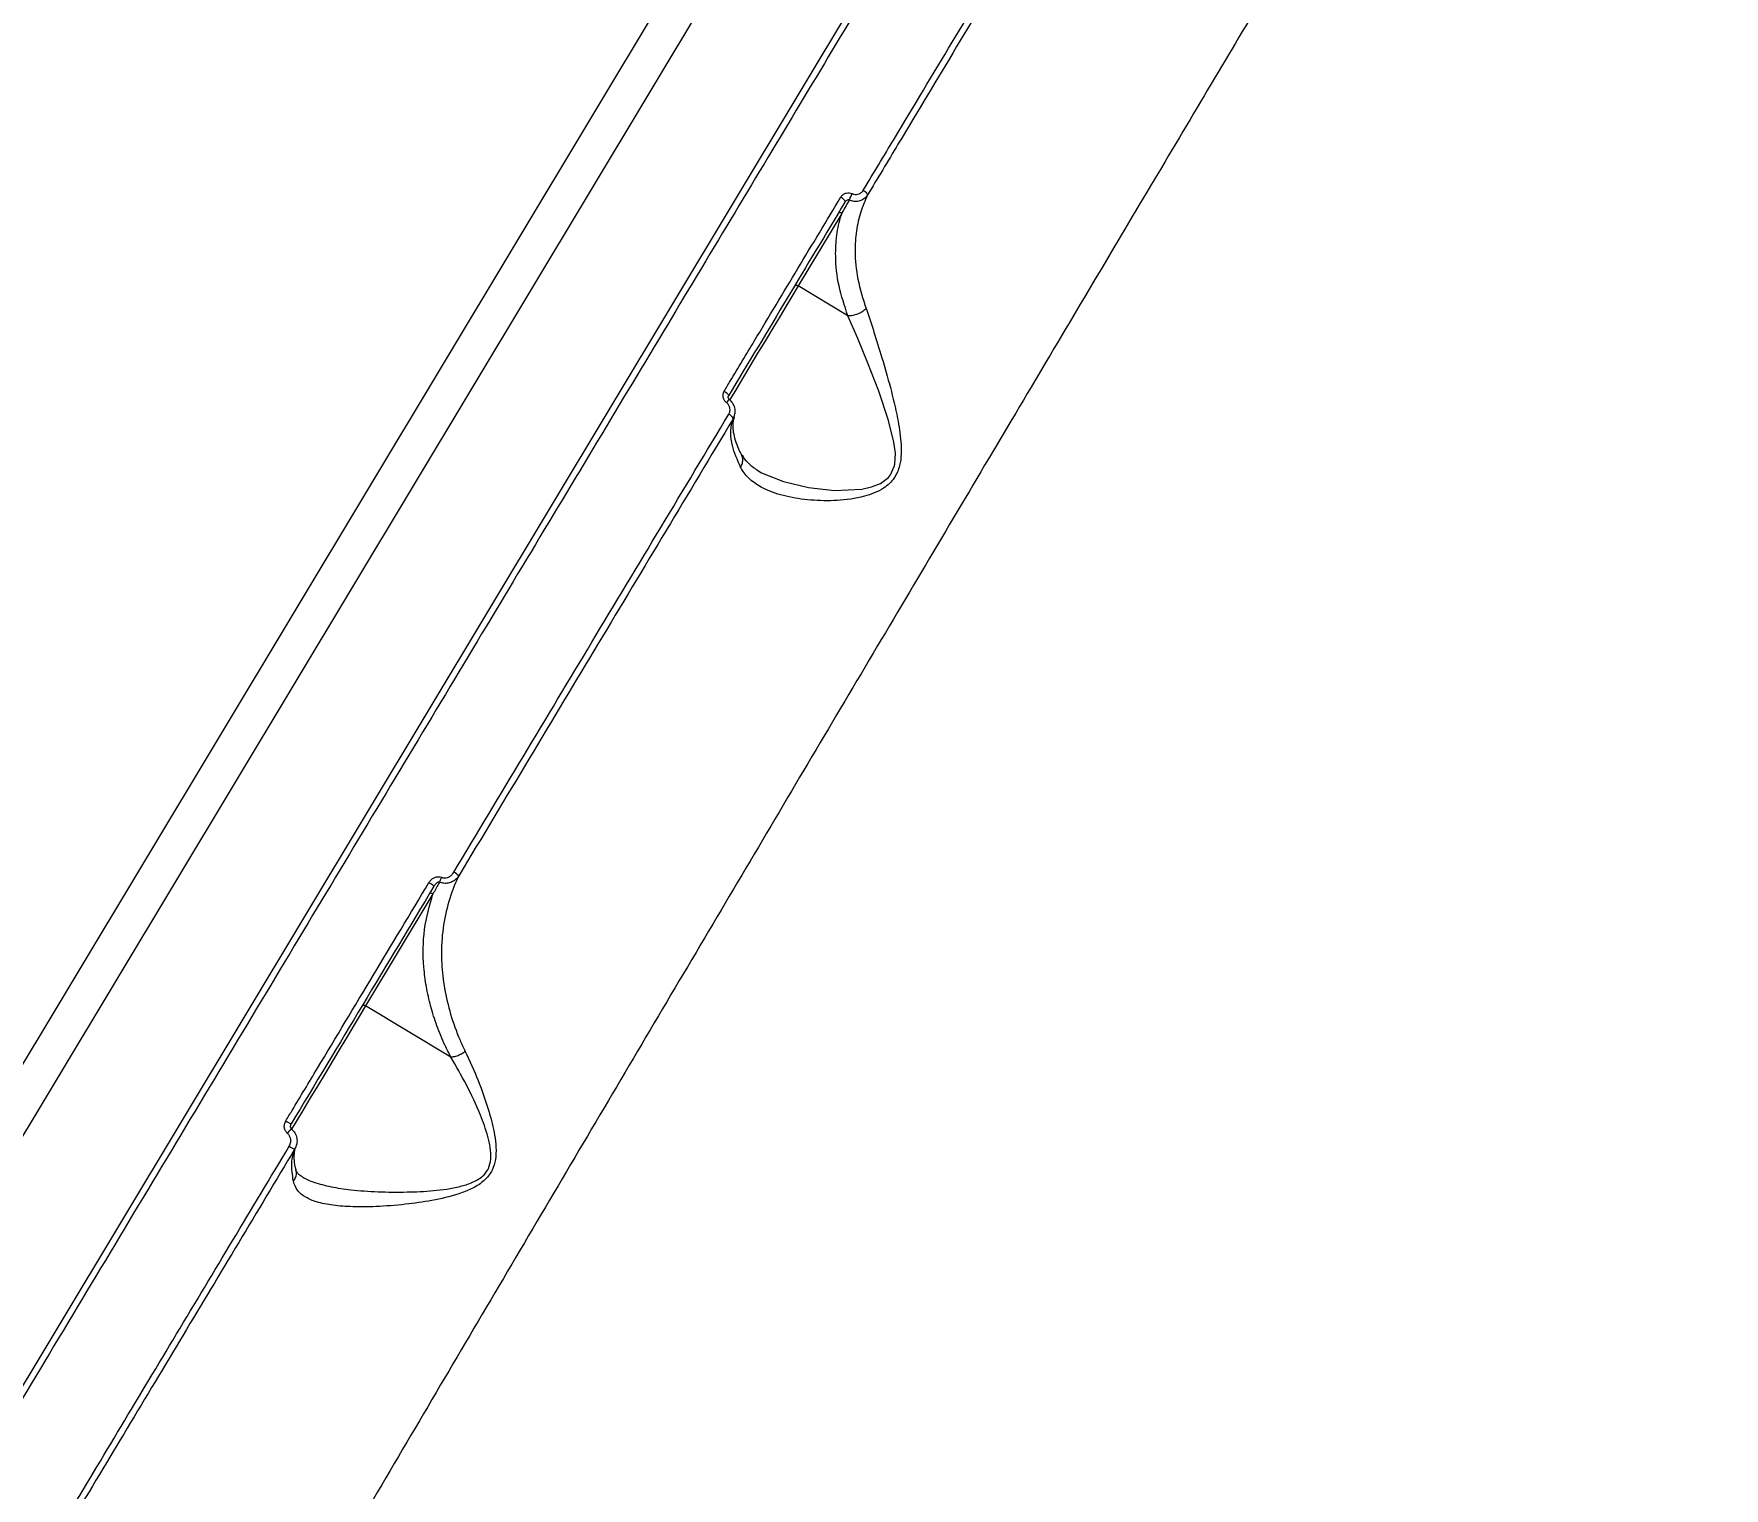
# Model space of a CAD drawing. Header units: millimetres. Extents: x -10374 to 11119, y -8221 to 9433.
# Drawn here: x -1271 to -995.7, y -1612.2 to -1375.3 of the extents above; entities that cross this region are included whole.
import ezdxf

# ---------------------------------------------------------------- set-up
doc = ezdxf.new("R2010")
doc.units = ezdxf.units.MM
for name, color, linetype in [('DIKOM_ОБЪЕКТ', 7, 'Continuous'), ('DIKOM_РАЗМЕР_ЗОНА', 7, 'Continuous'), ('DIKOM_РАЗМЕР_ОБЪЕКТА', 7, 'Continuous')]:
    doc.layers.add(name, color=color, linetype=linetype)
doc.styles.add('style1', font='arial.ttf', dxfattribs={"width": 0.8})
doc.dimstyles.new('1-50', dxfattribs={"dimtxt": 300, "dimasz": 200, "dimexe": 100, "dimexo": 0, "dimgap": 100, "dimtad": 0, "dimdec": 0, "dimtxsty": 'style1', "dimcen": 0, "dimclrd": 7, "dimclre": 7, "dimadec": 1, "dimazin": 2, "dimtfac": 1, "dimtdec": 0, "dimtmove": 1, "dimatfit": 3, "dimfxl": 0, "dimlwd": 25, "dimlwe": 18, "dimarcsym": 0})

# ---------------------------------------------------------------- blocks, each defined once
blk = doc.blocks.new('*D16')
at = {"layer": 'Defpoints', "color": 0, "transparency": 16777216}
for p in [(-9045.1, 5161.67), (3694.49, 5161.67), (1813.16, -6719.94)]:
    blk.add_point(p, dxfattribs=at)
at = {"layer": 'DIKOM_РАЗМЕР_ОБЪЕКТА', "color": 7, "lineweight": 18, "transparency": 16777216}
for p, q in [((3694.49, 5161.67), (-9145.1, 5161.67)), ((1813.16, -6719.94), (-9145.1, -6719.94))]:
    blk.add_line(p, q, dxfattribs=at)
at = {"layer": 'DIKOM_РАЗМЕР_ОБЪЕКТА', "color": 7, "lineweight": 25, "transparency": 16777216}
for p, q in [((-9045.1, 4961.67), (-9045.1, -0.45)), ((-9045.1, -6519.94), (-9045.1, -1080.23))]:
    blk.add_line(p, q, dxfattribs=at)
at = {"layer": 'DIKOM_РАЗМЕР_ОБЪЕКТА', "color": 7, "transparency": 16777216}
for points in [[(-9078.43, 4961.67), (-9011.76, 4961.67), (-9045.1, 5161.67)], [(-9078.43, -6519.94), (-9011.76, -6519.94), (-9045.1, -6719.94)]]:
    blk.add_solid(points, dxfattribs=at)
at = {"layer": 'DIKOM_РАЗМЕР_ОБЪЕКТА', "color": 0, "transparency": 16777216, "insert": (-9045.1, -540.34), "char_height": 300, "attachment_point": 5, "rotation": 90, "style": 'style1'}
blk.add_mtext('11900', dxfattribs=at)
blk = doc.blocks.new('*D15')
at = {"layer": 'Defpoints', "color": 0, "transparency": 16777216}
for p in [(-5227.87, 8308.78), (9119.43, -1150.4), (-5227.87, -1991.82)]:
    blk.add_point(p, dxfattribs=at)
at = {"layer": 'DIKOM_РАЗМЕР_ОБЪЕКТА', "color": 7, "lineweight": 18, "transparency": 16777216}
for p, q in [((-5227.87, -1991.82), (-5227.87, 8408.78)), ((9119.43, -1150.4), (9119.43, 8408.78))]:
    blk.add_line(p, q, dxfattribs=at)
at = {"layer": 'DIKOM_РАЗМЕР_ОБЪЕКТА', "color": 7, "lineweight": 25, "transparency": 16777216}
for p, q in [((-5027.87, 8308.78), (187.44, 8308.78)), ((8919.43, 8308.78), (1267.22, 8308.78))]:
    blk.add_line(p, q, dxfattribs=at)
at = {"layer": 'DIKOM_РАЗМЕР_ОБЪЕКТА', "color": 7, "transparency": 16777216}
for points in [[(-5027.87, 8342.11), (-5027.87, 8275.44), (-5227.87, 8308.78)], [(8919.43, 8342.11), (8919.43, 8275.44), (9119.43, 8308.78)]]:
    blk.add_solid(points, dxfattribs=at)
at = {"layer": 'DIKOM_РАЗМЕР_ОБЪЕКТА', "color": 0, "transparency": 16777216, "insert": (727.33, 8308.78), "char_height": 300, "attachment_point": 5, "style": 'style1'}
blk.add_mtext('14350', dxfattribs=at)
blk = doc.blocks.new('*D14')
at = {"layer": 'Defpoints', "color": 0, "transparency": 16777216}
for p in [(-7515.85, 9236.32), (11119.43, -1423.4), (-7515.85, -2401.58)]:
    blk.add_point(p, dxfattribs=at)
at = {"layer": 'DIKOM_РАЗМЕР_ЗОНА', "color": 7, "lineweight": 18, "transparency": 16777216}
for p, q in [((-7515.85, -2401.58), (-7515.85, 9336.32)), ((11119.43, -1423.4), (11119.43, 9336.32))]:
    blk.add_line(p, q, dxfattribs=at)
at = {"layer": 'DIKOM_РАЗМЕР_ЗОНА', "color": 7, "lineweight": 25, "transparency": 16777216}
for p, q in [((-7315.85, 9236.32), (77.56, 9236.32)), ((10919.43, 9236.32), (1157.34, 9236.32))]:
    blk.add_line(p, q, dxfattribs=at)
at = {"layer": 'DIKOM_РАЗМЕР_ЗОНА', "color": 7, "transparency": 16777216}
for points in [[(-7315.85, 9269.65), (-7315.85, 9202.98), (-7515.85, 9236.32)], [(10919.43, 9269.65), (10919.43, 9202.98), (11119.43, 9236.32)]]:
    blk.add_solid(points, dxfattribs=at)
at = {"layer": 'DIKOM_РАЗМЕР_ЗОНА', "color": 0, "transparency": 16777216, "insert": (617.45, 9236.32), "char_height": 300, "attachment_point": 5, "style": 'style1'}
blk.add_mtext('18650', dxfattribs=at)
blk = doc.blocks.new('*D13')
at = {"layer": 'Defpoints', "color": 0, "transparency": 16777216}
for p in [(-10176.97, 7112.81), (3082.33, 7112.81), (2015.48, -8221.4)]:
    blk.add_point(p, dxfattribs=at)
at = {"layer": 'DIKOM_РАЗМЕР_ЗОНА', "color": 7, "lineweight": 18, "transparency": 16777216}
for p, q in [((3082.33, 7112.81), (-10276.97, 7112.81)), ((2015.48, -8221.4), (-10276.97, -8221.4))]:
    blk.add_line(p, q, dxfattribs=at)
at = {"layer": 'DIKOM_РАЗМЕР_ЗОНА', "color": 7, "lineweight": 25, "transparency": 16777216}
for p, q in [((-10176.97, 6912.81), (-10176.97, -14.41)), ((-10176.97, -8021.4), (-10176.97, -1094.19))]:
    blk.add_line(p, q, dxfattribs=at)
at = {"layer": 'DIKOM_РАЗМЕР_ЗОНА', "color": 7, "transparency": 16777216}
for points in [[(-10210.3, 6912.81), (-10143.64, 6912.81), (-10176.97, 7112.81)], [(-10210.3, -8021.4), (-10143.64, -8021.4), (-10176.97, -8221.4)]]:
    blk.add_solid(points, dxfattribs=at)
at = {"layer": 'DIKOM_РАЗМЕР_ЗОНА', "color": 0, "transparency": 16777216, "insert": (-10176.97, -554.3), "char_height": 300, "attachment_point": 5, "rotation": 90, "style": 'style1'}
blk.add_mtext('15300', dxfattribs=at)

msp = doc.modelspace()

# ---------------------------------------------------------------- linework, layer by layer
at = {"layer": 'DIKOM_ОБЪЕКТ', "color": 7, "linetype": 'Continuous', "lineweight": 15}
for p, q in [((-1443.25, -1879.11), (-1031.22, -1193.37)), ((-1074.97, -1225.42), (-1435.5, -1825.43)), ((-1435.49, -1813.77), (-1085.26, -1230.9)), ((-1139.43, -1404.54), (-1146.53, -1416.34)), ((-1138.43, -1421.21), (-1146.53, -1416.34)), ((-1156.98, -1437.63), (-1157.11, -1437.99)), ((-1153.24, -1446.3), (-1153.09, -1446.39)), ((-1206.02, -1515.36), (-1216.99, -1533.61)), ((-1203.09, -1541.96), (-1216.99, -1533.61))]:
    msp.add_line(p, q, dxfattribs=at)
at = {"layer": 'DIKOM_ОБЪЕКТ', "color": 7, "linetype": 'Continuous', "lineweight": 15, "flags": 128}
for points in [[(-1135.92, -1400.77), (-1135.76, -1400.87), (-1135.62, -1400.99), (-1135.49, -1401.1), (-1135.39, -1401.22), (-1135.31, -1401.33), (-1135.26, -1401.43), (-1135.25, -1401.53), (-1135.26, -1401.61)], [(-1139.57, -1401.86), (-1139.4, -1401.97), (-1139.26, -1402.08), (-1139.13, -1402.2), (-1139.02, -1402.32), (-1138.95, -1402.44), (-1138.9, -1402.54), (-1138.89, -1402.63), (-1138.92, -1402.71)], [(-1146.53, -1416.34), (-1147.4, -1417.79), (-1148.39, -1419.44), (-1149.48, -1421.26), (-1150.65, -1423.21), (-1151.87, -1425.25), (-1153.12, -1427.32), (-1154.37, -1429.4), (-1155.59, -1431.43), (-1156.75, -1433.37), (-1157.65, -1434.86)], [(-1153.09, -1446.39), (-1152.49, -1446.77), (-1148.92, -1448.22), (-1144.85, -1449.17), (-1140.58, -1449.64), (-1136.14, -1449.42), (-1134.58, -1449.09), (-1133.09, -1448.5), (-1131.8, -1447.52), (-1131.49, -1447.12), (-1130.87, -1445.73), (-1130.79, -1445.37), (-1130.69, -1443.6), (-1130.91, -1441.81), (-1131.79, -1438.26), (-1133.39, -1433.51), (-1135.16, -1428.94), (-1136.8, -1424.92), (-1138.42, -1421.21), (-1138.42, -1421.21), (-1138.42, -1421.21)], [(-1158.56, -1433.47), (-1158.4, -1433.58), (-1158.25, -1433.69), (-1158.11, -1433.8), (-1158.01, -1433.91), (-1157.92, -1434.02), (-1157.87, -1434.11), (-1157.85, -1434.19), (-1157.87, -1434.25)], [(-1216.99, -1533.61), (-1217.86, -1535.06), (-1218.85, -1536.71), (-1219.94, -1538.53), (-1221.11, -1540.48), (-1222.34, -1542.51), (-1223.58, -1544.59), (-1224.83, -1546.67), (-1226.05, -1548.7), (-1227.22, -1550.63), (-1228.3, -1552.44), (-1229.05, -1553.68)]]:
    msp.add_lwpolyline(points, dxfattribs=at)
at = {"layer": 'DIKOM_ОБЪЕКТ', "color": 7, "linetype": 'Continuous', "lineweight": 15}
for centre, radius, start, end in [((-1644.11, -2213.4), 1210, 28.04739, 58.95261), ((-1149.73, -1396.45), 12.95, 332.8429, 337.9956), ((-1139.71, -1404.9), 0.454, 52.6286, 140.7432), ((-1146.8, -1416.7), 0.454, 52.6243, 140.7486), ((-1155.82, -1437.01), 2.89, 131.0574, 144.9624), ((-1158.24, -1438.34), 1.18, 17.2608, 69.0756), ((-1208.02, -1516.26), 3.04, 44.6942, 63.6724), ((-1259.57, -1489.21), 59.77, 336.0757, 336.8984), ((-1204.08, -1514.7), 3.22, 45.1323, 62.9951), ((-1206.3, -1515.72), 0.454, 52.6294, 140.7424), ((-1217.26, -1533.97), 0.454, 52.6276, 140.7455), ((-1224.34, -1543.42), 10.56, 237.6382, 243.0708), ((-1278.61, -1513.3), 63.86, 319.9764, 320.898), ((-1224.37, -1548.49), 9.45, 237.6582, 243.7172)]:
    msp.add_arc(centre, radius, start, end, dxfattribs=at)
for points, knots in [([(-1020.06, -1176.75), (-1020.09, -1176.8), (-1020.17, -1176.92), (-1020.84, -1178.05), (-1022.25, -1180.39), (-1024.34, -1183.87), (-1027.13, -1188.51), (-1030.62, -1194.33), (-1034.74, -1201.18), (-1039.46, -1209.04), (-1044.74, -1217.82), (-1050.66, -1227.67), (-1057.23, -1238.61), (-1064.45, -1250.62), (-1072.14, -1263.43), (-1080.29, -1276.98), (-1088.83, -1291.2), (-1097.92, -1306.32), (-1107.53, -1322.32), (-1117.65, -1339.17), (-1127.94, -1356.29), (-1138.33, -1373.58), (-1148.77, -1390.96), (-1159.56, -1408.91), (-1170.67, -1427.41), (-1182.08, -1446.39), (-1193.69, -1465.71), (-1205.47, -1485.31), (-1217.38, -1505.14), (-1229.47, -1525.26), (-1241.69, -1545.61), (-1254.02, -1566.12), (-1266.17, -1586.34), (-1278.11, -1606.22), (-1289.81, -1625.69), (-1301.46, -1645.07), (-1313.01, -1664.3), (-1324.42, -1683.29), (-1334.8, -1700.56), (-1341.24, -1711.28), (-1344.09, -1716.02)], [0, 0, 0, 0, 0.015651, 0.042167, 0.068704, 0.09522, 0.122506, 0.149814, 0.1771, 0.203616, 0.230153, 0.256669, 0.283955, 0.311263, 0.33855, 0.365066, 0.391602, 0.418118, 0.445404, 0.472712, 0.499999, 0.52556, 0.55114, 0.576701, 0.602949, 0.629218, 0.655467, 0.681983, 0.708519, 0.735035, 0.762321, 0.78963, 0.816916, 0.843432, 0.869968, 0.896484, 0.923771, 0.951079, 0.978365, 1, 1, 1, 1]), ([(-995.67, -1243.13), (-996.32, -1244.22), (-997.62, -1246.41), (-1000.35, -1250.98), (-1003.62, -1256.48), (-1007.49, -1262.96), (-1011.92, -1270.39), (-1016.9, -1278.74), (-1022.43, -1288.02), (-1028.5, -1298.21), (-1035.07, -1309.25), (-1042.13, -1321.09), (-1049.63, -1333.69), (-1057.56, -1347.01), (-1065.91, -1361.05), (-1074.67, -1375.76), (-1083.79, -1391.1), (-1093.23, -1406.98), (-1102.96, -1423.35), (-1112.94, -1440.16), (-1123.16, -1457.39), (-1133.61, -1475), (-1144.25, -1492.94), (-1155.01, -1511.11), (-1165.86, -1529.44), (-1176.76, -1547.88), (-1187.71, -1566.4), (-1198.67, -1584.97), (-1209.61, -1603.53), (-1220.47, -1621.98), (-1231.21, -1640.24), (-1241, -1656.92), (-1249.87, -1672.04), (-1255.16, -1681.08), (-1257.81, -1685.6)], [0, 0, 0, 0, 0.031557, 0.063213, 0.09492, 0.126627, 0.158283, 0.18984, 0.221397, 0.253054, 0.284762, 0.31647, 0.348127, 0.379685, 0.411265, 0.442944, 0.474674, 0.506404, 0.538084, 0.569664, 0.601295, 0.633025, 0.664807, 0.696588, 0.728318, 0.75995, 0.79166, 0.823468, 0.855327, 0.887186, 0.918995, 0.950705, 0.975353, 1, 1, 1, 1]), ([(-1135.92, -1400.77), (-1134.24, -1397.98), (-1129.34, -1389.82), (-1121.38, -1376.57), (-1112.11, -1361.13), (-1103.05, -1346.06), (-1097.25, -1336.4), (-1094.35, -1331.57)], [0, 0, 0, 0, 0.114455, 0.334764, 0.555076, 0.777537, 1, 1, 1, 1]), ([(-1093.79, -1332.56), (-1096.66, -1337.33), (-1102.39, -1346.88), (-1111.39, -1361.86), (-1120.66, -1377.3), (-1128.67, -1390.63), (-1133.59, -1398.82), (-1135.26, -1401.61)], [0, 0, 0, 0, 0.220311, 0.440621, 0.663082, 0.885545, 1, 1, 1, 1]), ([(-1139.57, -1401.86), (-1139.54, -1401.81), (-1139.42, -1401.63), (-1139.13, -1401.38), (-1138.69, -1401.19), (-1138.19, -1401.15), (-1137.88, -1401.26), (-1137.72, -1401.31)], [0, 0, 0, 0, 0.082624, 0.321732, 0.551399, 0.77566, 1, 1, 1, 1]), ([(-1135.26, -1401.61), (-1135.31, -1401.67), (-1135.49, -1401.94), (-1135.93, -1402.32), (-1136.64, -1402.58), (-1137.44, -1402.63), (-1137.95, -1402.45), (-1138.21, -1402.37)], [0, 0, 0, 0, 0.081237, 0.316188, 0.544561, 0.771861, 1, 1, 1, 1]), ([(-1137.72, -1401.31), (-1137.57, -1401.36), (-1137.26, -1401.46), (-1136.77, -1401.42), (-1136.34, -1401.24), (-1136.06, -1400.99), (-1135.94, -1400.82), (-1135.92, -1400.77)], [0, 0, 0, 0, 0.225735, 0.451421, 0.680211, 0.917587, 1, 1, 1, 1]), ([(-1135.26, -1401.61), (-1135.64, -1402.49), (-1136.44, -1404.32), (-1137.1, -1407.38), (-1137.34, -1411.02), (-1136.96, -1415.24), (-1135.97, -1418.41), (-1135.47, -1420.01)], [0, 0, 0, 0, 0.166542, 0.34555, 0.526758, 0.760783, 1, 1, 1, 1]), ([(-1158.56, -1433.47), (-1158.24, -1432.93), (-1156.6, -1430.21), (-1152.59, -1423.53), (-1146.55, -1413.49), (-1141.9, -1405.74), (-1139.57, -1401.86)], [0, 0, 0, 0, 0.050769, 0.253847, 0.626696, 1, 1, 1, 1]), ([(-1138.92, -1402.71), (-1142.03, -1407.89), (-1148.26, -1418.27), (-1154.66, -1428.92), (-1157.87, -1434.25)], [0, 0, 0, 0, 0.499446, 1, 1, 1, 1]), ([(-1138.21, -1402.37), (-1138.23, -1402.41), (-1138.65, -1403.14), (-1139.06, -1403.86), (-1139.43, -1404.54)], [0, 0, 0, 0, 0.064685, 1, 1, 1, 1]), ([(-1138.21, -1402.37), (-1138.26, -1402.35), (-1138.31, -1402.34), (-1138.43, -1402.34), (-1138.56, -1402.37), (-1138.73, -1402.48), (-1138.85, -1402.6), (-1138.9, -1402.69), (-1138.92, -1402.71)], [0, 0, 0, 0, 0.172474, 0.198862, 0.411873, 0.648232, 0.908521, 1, 1, 1, 1]), ([(-1138.43, -1421.21), (-1138.97, -1419.57), (-1140.05, -1416.27), (-1140.51, -1411.88), (-1140.31, -1408.04), (-1139.82, -1405.77), (-1139.46, -1404.63), (-1139.43, -1404.54)], [0, 0, 0, 0, 0.275436, 0.557082, 0.7678, 0.981142, 1, 1, 1, 1]), ([(-1135.47, -1420.01), (-1135.03, -1421.27), (-1134.17, -1423.78), (-1132.83, -1428.17), (-1131.47, -1432.87), (-1130.37, -1437.46), (-1129.78, -1441.09), (-1129.69, -1443.69), (-1129.93, -1445.73), (-1130.8, -1447.8), (-1132.38, -1449.24), (-1134.11, -1450.1), (-1136.66, -1450.92), (-1140.21, -1451.4), (-1144.54, -1451.3), (-1148.54, -1450.71), (-1151.72, -1449.65), (-1154.02, -1448.25), (-1155.26, -1446.99), (-1155.76, -1446.11), (-1155.9, -1445.87)], [0, 0, 0, 0, 0.071299, 0.142695, 0.220343, 0.297961, 0.355587, 0.385342, 0.414961, 0.449114, 0.48867, 0.51755, 0.546511, 0.625013, 0.703716, 0.783926, 0.864015, 0.921252, 0.978413, 1, 1, 1, 1]), ([(-1135.47, -1420.01), (-1135.5, -1420.04), (-1135.67, -1420.24), (-1136.1, -1420.59), (-1136.82, -1420.96), (-1137.65, -1421.21), (-1138.16, -1421.21), (-1138.42, -1421.21)], [0, 0, 0, 0, 0.042898, 0.267924, 0.512008, 0.756043, 1, 1, 1, 1]), ([(-1138.42, -1421.21), (-1138.42, -1421.21), (-1138.42, -1421.21), (-1138.43, -1421.21), (-1138.43, -1421.21)], [0, 0, 0, 0, 0.415725, 1, 1, 1, 1]), ([(-1158.19, -1435.35), (-1158.22, -1435.33), (-1158.38, -1435.19), (-1158.61, -1434.89), (-1158.77, -1434.41), (-1158.77, -1433.91), (-1158.63, -1433.62), (-1158.56, -1433.47)], [0, 0, 0, 0, 0.053636, 0.289866, 0.526421, 0.763177, 1, 1, 1, 1]), ([(-1157.72, -1434.83), (-1157.75, -1434.81), (-1157.82, -1434.75), (-1157.89, -1434.63), (-1157.93, -1434.48), (-1157.92, -1434.35), (-1157.88, -1434.28), (-1157.86, -1434.25)], [0, 0, 0, 0, 0.125301, 0.329734, 0.550643, 0.806712, 1, 1, 1, 1]), ([(-1202.62, -1511.83), (-1198.85, -1505.55), (-1191.3, -1492.99), (-1180.05, -1474.25), (-1168.85, -1455.61), (-1161.5, -1443.36), (-1157.82, -1437.24)], [0, 0, 0, 0, 0.248594, 0.497192, 0.748597, 1, 1, 1, 1]), ([(-1157.82, -1437.24), (-1157.75, -1437.09), (-1157.61, -1436.8), (-1157.61, -1436.29), (-1157.77, -1435.82), (-1158, -1435.51), (-1158.16, -1435.38), (-1158.19, -1435.35)], [0, 0, 0, 0, 0.236375, 0.472611, 0.709213, 0.945882, 1, 1, 1, 1]), ([(-1156.97, -1437.63), (-1156.9, -1437.44), (-1156.73, -1436.99), (-1156.81, -1436.19), (-1157.13, -1435.4), (-1157.54, -1435.02), (-1157.74, -1434.84)], [0, 0, 0, 0, 0.19227, 0.471684, 0.752326, 1, 1, 1, 1]), ([(-1157.11, -1437.99), (-1160.74, -1444.03), (-1168, -1456.12), (-1179.12, -1474.64), (-1190.39, -1493.41), (-1198, -1506.08), (-1201.81, -1512.42)], [0, 0, 0, 0, 0.248597, 0.497193, 0.748597, 1, 1, 1, 1]), ([(-1155.9, -1445.87), (-1156.42, -1444.67), (-1157.29, -1442.68), (-1157.57, -1440.3), (-1157.43, -1438.89), (-1157.18, -1438.18), (-1157.11, -1437.99)], [0, 0, 0, 0, 0.395785, 0.651634, 0.910996, 1, 1, 1, 1]), ([(-1155.68, -1443.95), (-1155.85, -1443.62), (-1156.3, -1442.74), (-1156.75, -1441.47), (-1157.07, -1440.17), (-1157.15, -1439.07), (-1157.08, -1438.23), (-1156.94, -1437.84), (-1156.87, -1437.68)], [0, 0, 0, 0, 0.11538, 0.299971, 0.485007, 0.671392, 0.861914, 1, 1, 1, 1]), ([(-1155.9, -1445.87), (-1155.87, -1445.84), (-1155.77, -1445.67), (-1155.59, -1445.26), (-1155.51, -1444.65), (-1155.57, -1444.16), (-1155.71, -1443.97), (-1155.71, -1443.97)], [0, 0, 0, 0, 0.060912, 0.266475, 0.632156, 0.997858, 1, 1, 1, 1]), ([(-1153.1, -1446.4), (-1153.36, -1446.24), (-1154.03, -1445.83), (-1154.82, -1445.05), (-1155.37, -1444.39), (-1155.55, -1443.95), (-1155.58, -1443.9)], [0, 0, 0, 0, 0.222652, 0.578601, 0.947759, 1, 1, 1, 1]), ([(-1229.99, -1552.33), (-1229.64, -1551.76), (-1227.93, -1548.91), (-1223.18, -1541.01), (-1215.74, -1528.63), (-1209.7, -1518.57), (-1206.67, -1513.53)], [0, 0, 0, 0, 0.044142, 0.220712, 0.610011, 1, 1, 1, 1]), ([(-1205.86, -1514.12), (-1209.72, -1520.55), (-1217.47, -1533.44), (-1225.23, -1546.36), (-1229.12, -1552.83)], [0, 0, 0, 0, 0.499272, 1, 1, 1, 1]), ([(-1206.67, -1513.53), (-1206.59, -1513.41), (-1206.39, -1513.12), (-1205.99, -1512.8), (-1205.51, -1512.59), (-1205.04, -1512.53), (-1204.74, -1512.62), (-1204.6, -1512.66)], [0, 0, 0, 0, 0.182509, 0.423818, 0.627496, 0.813302, 1, 1, 1, 1]), ([(-1204.94, -1513.45), (-1204.99, -1513.54), (-1205.35, -1514.17), (-1205.71, -1514.81), (-1206.02, -1515.36)], [0, 0, 0, 0, 0.138058, 1, 1, 1, 1]), ([(-1204.94, -1513.45), (-1204.97, -1513.44), (-1205.03, -1513.43), (-1205.15, -1513.45), (-1205.31, -1513.52), (-1205.52, -1513.68), (-1205.71, -1513.88), (-1205.81, -1514.05), (-1205.86, -1514.12)], [0, 0, 0, 0, 0.076194, 0.132363, 0.295303, 0.506108, 0.782417, 1, 1, 1, 1]), ([(-1201.81, -1512.42), (-1201.93, -1512.59), (-1202.2, -1512.97), (-1202.8, -1513.39), (-1203.51, -1513.63), (-1204.24, -1513.68), (-1204.71, -1513.53), (-1204.94, -1513.45)], [0, 0, 0, 0, 0.174205, 0.403705, 0.605211, 0.800092, 1, 1, 1, 1]), ([(-1201.81, -1512.42), (-1201.99, -1512.79), (-1202.78, -1514.47), (-1203.83, -1517.63), (-1204.6, -1522.04), (-1204.7, -1526.45), (-1204.21, -1530.77), (-1203.22, -1534.94), (-1202, -1538.38), (-1201.04, -1540.4), (-1200.75, -1541.02)], [0, 0, 0, 0, 0.046566, 0.207885, 0.369672, 0.530938, 0.667183, 0.803765, 0.93988, 1, 1, 1, 1]), ([(-1204.6, -1512.66), (-1204.45, -1512.71), (-1204.17, -1512.79), (-1203.71, -1512.73), (-1203.26, -1512.53), (-1202.88, -1512.22), (-1202.7, -1511.95), (-1202.62, -1511.83)], [0, 0, 0, 0, 0.188792, 0.377292, 0.579163, 0.816437, 1, 1, 1, 1]), ([(-1203.09, -1541.96), (-1203.41, -1541.32), (-1204.28, -1539.62), (-1205.41, -1536.85), (-1206.43, -1533.65), (-1207.14, -1530.46), (-1207.68, -1526.22), (-1207.63, -1521.02), (-1206.56, -1517.26), (-1206.02, -1515.36)], [0, 0, 0, 0, 0.067082, 0.179639, 0.292212, 0.407924, 0.523644, 0.759125, 1, 1, 1, 1]), ([(-1200.75, -1541.02), (-1200.03, -1542.57), (-1198.61, -1545.66), (-1196.98, -1550.31), (-1196.03, -1554.02), (-1195.7, -1556.62), (-1195.76, -1558.57), (-1196.29, -1560.4), (-1197.49, -1562.03), (-1199.24, -1563.21), (-1202.01, -1564.37), (-1205.64, -1565.28), (-1210.18, -1565.91), (-1214.74, -1566.32), (-1218.88, -1566.37), (-1222.33, -1566.13), (-1224.9, -1565.62), (-1226.79, -1564.83), (-1228.17, -1563.78), (-1228.55, -1562.73), (-1228.76, -1562.17)], [0, 0, 0, 0, 0.087335, 0.174681, 0.233619, 0.263948, 0.294125, 0.321211, 0.34857, 0.382671, 0.415427, 0.485138, 0.555042, 0.634223, 0.71333, 0.776919, 0.840422, 0.891306, 0.942134, 1, 1, 1, 1]), ([(-1227.29, -1561.45), (-1227.27, -1561.47), (-1226.79, -1561.84), (-1225.26, -1562.39), (-1222.68, -1563.11), (-1219.16, -1563.61), (-1215, -1563.92), (-1210.45, -1563.95), (-1205.95, -1563.77), (-1202.37, -1563.26), (-1199.66, -1562.45), (-1198.05, -1561.57), (-1197.26, -1560.61), (-1196.79, -1559.67), (-1196.51, -1558.44), (-1196.63, -1556.67), (-1197.2, -1554.25), (-1198.48, -1550.78), (-1200.5, -1546.4), (-1202.27, -1543.41), (-1203.08, -1541.97), (-1203.08, -1541.96)], [0, 0, 0, 0, 0.002471, 0.059351, 0.131668, 0.20409, 0.29471, 0.385408, 0.464317, 0.543004, 0.578596, 0.614175, 0.637475, 0.641758, 0.669339, 0.701821, 0.734522, 0.800557, 0.900232, 0.999902, 1, 1, 1, 1]), ([(-1203.08, -1541.96), (-1203.08, -1541.96), (-1203.08, -1541.96), (-1203.09, -1541.96), (-1203.09, -1541.96), (-1203.09, -1541.96)], [0, 0, 0, 0, 0.305384, 0.693034, 1, 1, 1, 1]), ([(-1200.75, -1541.02), (-1200.79, -1541.05), (-1201.03, -1541.24), (-1201.56, -1541.56), (-1202.35, -1541.88), (-1202.84, -1541.93), (-1203.08, -1541.96)], [0, 0, 0, 0, 0.056237, 0.368583, 0.684296, 1, 1, 1, 1]), ([(-1229.71, -1554.37), (-1229.83, -1554.24), (-1230.08, -1553.98), (-1230.25, -1553.44), (-1230.24, -1552.86), (-1230.07, -1552.51), (-1229.99, -1552.33)], [0, 0, 0, 0, 0.233922, 0.48253, 0.741363, 1, 1, 1, 1]), ([(-1229.05, -1553.57), (-1229.08, -1553.55), (-1229.15, -1553.48), (-1229.22, -1553.32), (-1229.23, -1553.11), (-1229.18, -1552.93), (-1229.13, -1552.85), (-1229.11, -1552.83)], [0, 0, 0, 0, 0.13969, 0.355123, 0.615924, 0.923727, 1, 1, 1, 1]), ([(-1229.42, -1556.47), (-1229.34, -1556.29), (-1229.17, -1555.93), (-1229.16, -1555.33), (-1229.33, -1554.77), (-1229.58, -1554.5), (-1229.71, -1554.37)], [0, 0, 0, 0, 0.258385, 0.516769, 0.767826, 1, 1, 1, 1]), ([(-1229.09, -1553.62), (-1228.88, -1553.83), (-1228.45, -1554.26), (-1228.15, -1555.15), (-1228.14, -1556.11), (-1228.42, -1556.68), (-1228.55, -1556.96)], [0, 0, 0, 0, 0.238024, 0.490702, 0.746301, 1, 1, 1, 1]), ([(-1265.81, -1617.08), (-1262.82, -1612.1), (-1256.84, -1602.13), (-1247.76, -1587.01), (-1238.62, -1571.78), (-1232.49, -1561.57), (-1229.42, -1556.47)], [0, 0, 0, 0, 0.249098, 0.4982, 0.749099, 1, 1, 1, 1]), ([(-1228.55, -1556.96), (-1231.59, -1562.02), (-1237.66, -1572.13), (-1246.76, -1587.29), (-1255.84, -1602.42), (-1261.86, -1612.43), (-1264.86, -1617.44)], [0, 0, 0, 0, 0.249102, 0.498201, 0.749102, 1, 1, 1, 1]), ([(-1228.76, -1562.17), (-1228.91, -1561.13), (-1229.2, -1559.22), (-1228.76, -1557.67), (-1228.55, -1556.96)], [0, 0, 0, 0, 0.539511, 1, 1, 1, 1]), ([(-1228.31, -1560.33), (-1228.34, -1560.26), (-1228.51, -1559.69), (-1228.61, -1558.78), (-1228.62, -1557.65), (-1228.51, -1556.91), (-1228.35, -1556.58), (-1228.32, -1556.51)], [0, 0, 0, 0, 0.040873, 0.326232, 0.614986, 0.913823, 1, 1, 1, 1]), ([(-1228.76, -1562.17), (-1228.73, -1562.13), (-1228.56, -1561.91), (-1228.32, -1561.43), (-1228.21, -1560.81), (-1228.32, -1560.46), (-1228.35, -1560.34)], [0, 0, 0, 0, 0.063435, 0.416642, 0.809207, 1, 1, 1, 1]), ([(-1227.28, -1561.44), (-1227.41, -1561.37), (-1227.78, -1561.17), (-1228.08, -1560.83), (-1228.24, -1560.62), (-1228.29, -1560.38), (-1228.31, -1560.3)], [0, 0, 0, 0, 0.166444, 0.497405, 0.84155, 1, 1, 1, 1])]:
    msp.add_open_spline(points, degree=3, knots=knots, dxfattribs=at)

# ---------------------------------------------------------------- dimensions: what is measured, and where the dimension line sits
at = {"layer": 'DIKOM_РАЗМЕР_ЗОНА'}
for base, p1, p2, angle, text, picture, middle in [((-7515.85, 9236.32), (11119.43, -1423.4), (-7515.85, -2401.58), 180, '18650', '*D14', (617.45, 9236.32)), ((-10176.97, 7112.81), (2015.48, -8221.4), (3082.33, 7112.81), 270, '15300', '*D13', (-10176.97, -554.3))]:
    dim = msp.add_linear_dim(base=base, p1=p1, p2=p2, angle=angle, text=text, dimstyle='1-50', override={"dimscale": 1, "dimtix": 0, "dimtofl": 1, "dimtmove": 1, "dimatfit": 3}, dxfattribs=at)
    dim.commit()
    dim.dimension.update_dxf_attribs({"geometry": picture, "text_midpoint": middle, "dimtype": 160})
at = {"layer": 'DIKOM_РАЗМЕР_ОБЪЕКТА'}
for base, p1, p2, angle, text, picture, middle in [((-5227.87, 8308.78), (9119.43, -1150.4), (-5227.87, -1991.82), 180, '14350', '*D15', (727.33, 8308.78)), ((-9045.1, 5161.67), (1813.16, -6719.94), (3694.49, 5161.67), 270, '11900', '*D16', (-9045.1, -540.34))]:
    dim = msp.add_linear_dim(base=base, p1=p1, p2=p2, angle=angle, text=text, dimstyle='1-50', override={"dimscale": 1, "dimtix": 0, "dimtofl": 1, "dimtmove": 1, "dimatfit": 3}, dxfattribs=at)
    dim.commit()
    dim.dimension.update_dxf_attribs({"geometry": picture, "text_midpoint": middle, "dimtype": 160})

doc.saveas('drawing.dxf')
